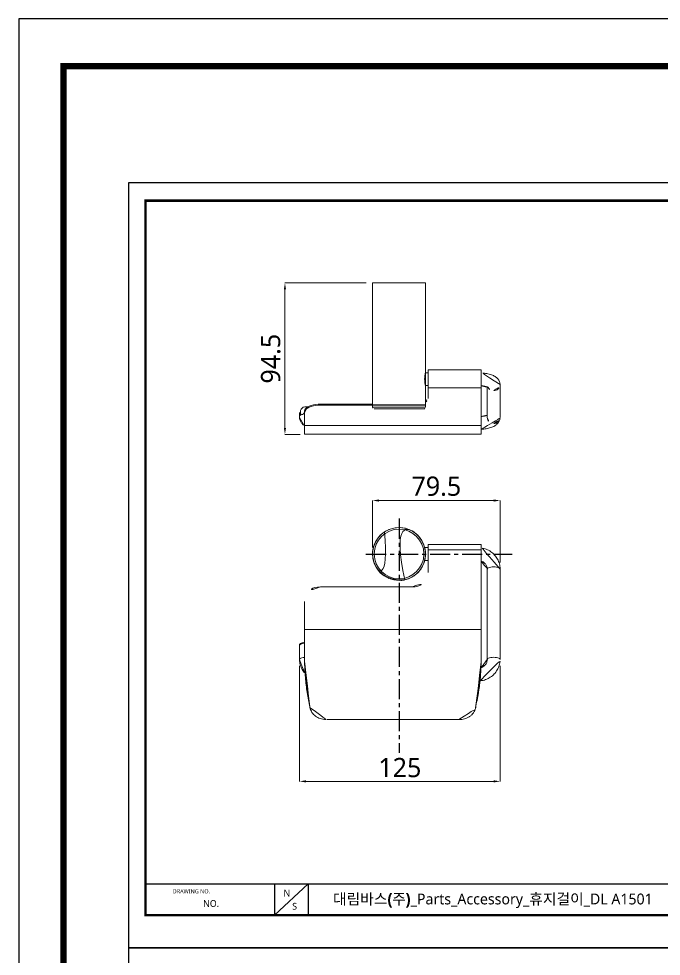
# Model space of a CAD drawing. Extents: x 16296675745 to 16296677481, y -37409619395 to -37409618123.
# Drawn here: x 16296675745 to 16296676145, y -37409618708 to -37409618123 of the extents above; entities that cross this region are included whole.
import ezdxf

# ---------------------------------------------------------------- set-up
doc = ezdxf.new("R2010")
doc.units = 0
doc.header["$LTSCALE"] = 10
doc.header["$MEASUREMENT"] = 0
doc.header["$PDMODE"] = 3
doc.header["$PDSIZE"] = -10
doc.linetypes.add('CENTER', pattern=[2, 1.25, -0.25, 0.25, -0.25])
doc.layers.get('0').update_dxf_attribs({"linetype": 'CONTINUOUS'})
doc.layers.get('DEFPOINTS').update_dxf_attribs({"linetype": 'CONTINUOUS'})
doc.styles.add('Daelim Dimension', font='')
doc.styles.get('Daelim Dimension').set_extended_font_data('NanumGothic')
doc.dimstyles.new('DEFAULT', dxfattribs={"dimscale": 2, "dimtxt": 2, "dimasz": 2, "dimexe": 0, "dimexo": 2, "dimgap": 1, "dimtad": 1, "dimdec": 1, "dimzin": 9, "dimdsep": 46, "dimtxsty": 'Daelim Dimension', "dimcen": 0.5, "dimclrd": 252, "dimclre": 252, "dimclrt": 3, "dimadec": 1, "dimazin": 0, "dimtfac": 1, "dimtdec": 1, "dimtix": 1, "dimtmove": 0, "dimatfit": 3, "dimfxl": 1, "dimtolj": 1, "dimtzin": 1, "dimlwd": 9, "dimlwe": 9, "dimarcsym": 0})

# ---------------------------------------------------------------- blocks, each defined once
blk = doc.blocks.new('*D5')
at = {"color": 5, "lineweight": 9, "transparency": 16777216}
for p, q in [((16296675920.01962, -37409618526.73676), (16296675920.01962, -37409618598.70456)), ((16296676045.01962, -37409618526.73676), (16296676045.01962, -37409618598.70456)), ((16296675924.01962, -37409618598.70456), (16296676041.01962, -37409618598.70456))]:
    blk.add_line(p, q, dxfattribs=at)
at = {"color": 5, "transparency": 16777216}
for points in [[(16296675924.01962, -37409618598.0379), (16296675924.01962, -37409618599.37122), (16296675920.01962, -37409618598.70456)], [(16296676041.01962, -37409618598.0379), (16296676041.01962, -37409618599.37122), (16296676045.01962, -37409618598.70456)]]:
    blk.add_solid(points, dxfattribs=at)
at = {"layer": 'DEFPOINTS', "color": 0, "transparency": 16777216}
for p in [(16296675920.01962, -37409618522.73676), (16296676045.01962, -37409618522.73676), (16296676045.01962, -37409618598.70456)]:
    blk.add_point(p, dxfattribs=at)
at = {"color": 7, "transparency": 16777216, "insert": (16296675982.51962, -37409618590.17237), "char_height": 12, "attachment_point": 5, "style": 'Daelim Dimension'}
blk.add_mtext('\\A1;125', dxfattribs=at)
blk = doc.blocks.new('*D6')
at = {"color": 5, "lineweight": 9, "transparency": 16777216}
for p, q in [((16296675961.519621, -37409618287.941132), (16296675910.926769, -37409618287.941132)), ((16296675910.926769, -37409618378.410973), (16296675910.926769, -37409618291.941132)), ((16296675920.378071, -37409618382.410973), (16296675910.926769, -37409618382.410973))]:
    blk.add_line(p, q, dxfattribs=at)
at = {"color": 5, "transparency": 16777216}
for points in [[(16296675910.260099, -37409618291.941132), (16296675911.593439, -37409618291.941132), (16296675910.926769, -37409618287.941132)], [(16296675910.260099, -37409618378.410973), (16296675911.593439, -37409618378.410973), (16296675910.926769, -37409618382.410973)]]:
    blk.add_solid(points, dxfattribs=at)
at = {"layer": 'DEFPOINTS', "color": 0, "transparency": 16777216}
for p in [(16296675910.926769, -37409618287.941132), (16296675965.519621, -37409618287.941132), (16296675924.378071, -37409618382.410973)]:
    blk.add_point(p, dxfattribs=at)
at = {"color": 7, "transparency": 16777216, "insert": (16296675902.085569, -37409618335.176064), "char_height": 12, "attachment_point": 5, "rotation": 90, "style": 'Daelim Dimension'}
blk.add_mtext('\\A1;94.5', dxfattribs=at)
blk = doc.blocks.new('A$C1A2B1112')
at = {"color": 7, "linetype": 'Continuous', "lineweight": 15}
for p, q in [((80.15, 107.25), (78.01, 107.25)), ((113.15, 109.13), (80.15, 109.13)), ((80.15, 109.13), (80.15, 105.77)), ((80.15, 105.77), (80.15, 91.77)), ((113.15, 105.77), (80.15, 105.77)), ((113.15, 109.13), (113.15, 105.77)), ((113.15, 105.77), (113.15, 56.09)), ((78.01, 99.25), (80.15, 99.25)), ((117, 93.85), (117, 37.47)), ((125, 37.47), (125, 93.85)), ((70.15, 82.74), (13.15, 82.74)), ((63.16, 86.79), (63.2, 86.79)), ((63.16, 86.79), (63.17, 86.79)), ((65.5, 87.12), (65.53, 87.13)), ((65.52, 87.13), (65.53, 87.13)), ((3.15, 73.71), (3.15, 56.09)), ((3.15, 56.09), (3.15, 36.44)), ((113.15, 56.09), (3.15, 56.09)), ((113.15, 56.09), (113.15, 36.44)), ((0, 46.39), (0, 37.47)), ((3.15, 36.07), (3.15, 36.44)), ((113.15, 36.07), (113.15, 36.44)), ((109.12, 5.61), (109.37, 6.14)), ((99.3, 0), (16.99, 0))]:
    blk.add_line(p, q, dxfattribs=at)
at = {"color": 8, "linetype": 'Continuous', "lineweight": 15, "flags": 128}
for points in [[(117, 93.85), (117.06, 94.09), (117.33, 94.39), (117.79, 94.67), (118.43, 94.9), (119.2, 95.07), (120.08, 95.18), (121, 95.22)], [(121, 95.22), (121.92, 95.18), (122.8, 95.07), (123.57, 94.9), (124.21, 94.67), (124.67, 94.39), (124.94, 94.09), (125, 93.85)], [(3.15, 47.73), (3.08, 47.73), (2.2, 47.62), (1.43, 47.44), (0.79, 47.21), (0.33, 46.94), (0.06, 46.63), (0, 46.39)], [(3.15, 38.8), (3.08, 38.8), (2.2, 38.69), (1.43, 38.51), (0.79, 38.28), (0.33, 38.01), (0.06, 37.7), (0, 37.47)], [(117, 37.47), (117.06, 37.7), (117.33, 38.01), (117.79, 38.28), (118.43, 38.51), (119.2, 38.69), (120.08, 38.8), (121, 38.83)], [(121, 38.83), (121.92, 38.8), (122.8, 38.69), (123.57, 38.51), (124.21, 38.28), (124.67, 38.01), (124.94, 37.7), (125, 37.47)]]:
    blk.add_lwpolyline(points, dxfattribs=at)
at = {"color": 7, "linetype": 'Continuous', "lineweight": 15}
for radius in [16.5, 16.49, 15.49]:
    blk.add_circle((62, 103.25), radius, dxfattribs=at)
for centre, radius, start, end in [((62, 103.25), 16.5, 282.36209, 274.03896), ((62, 103.25), 16.5, 123.20053, 274.03896), ((62, 103.25), 16.5, 282.36209, 123.20053), ((70.61, 92.28), 9.55, 267.23687, 356.9405), ((12.69, 73.2), 9.55, 87.23686, 176.94049), ((63.15, 86.99), 0.2, 274.03896, 276.99658), ((65.49, 87.32), 0.2, 279.40448, 282.36209)]:
    blk.add_arc(centre, radius, start, end, dxfattribs=at)
for centre, start_param, end_param in [((87.5, 23.71), 3.418871, 3.427846), ((28.8, 23.71), 5.996932, 6.005907)]:
    blk.add_ellipse(centre, major_axis=(84.35, 0), ratio=0.68479, start_param=start_param, end_param=end_param, dxfattribs=at)
for points, knots in [([(125, 93.85), (124.99, 94.18), (124.97, 95.02), (124.78, 96.38), (124.38, 97.89), (123.8, 99.35), (123.05, 100.73), (122.14, 102.02), (121.07, 103.2), (119.87, 104.25), (118.55, 105.17), (117.13, 105.93), (115.62, 106.52), (114.28, 106.91), (113.45, 107.02), (113.15, 107.06)], [0, 0, 0, 0, 0.051609, 0.133134, 0.214661, 0.296217, 0.377856, 0.459621, 0.541546, 0.623651, 0.705945, 0.788424, 0.871077, 0.953885, 1, 1, 1, 1]), ([(113.15, 98.87), (113.25, 98.84), (113.68, 98.71), (114.37, 98.33), (115.18, 97.75), (115.86, 97.05), (116.4, 96.26), (116.78, 95.4), (116.97, 94.58), (116.99, 94.06), (117, 93.85)], [0, 0, 0, 0, 0.04356, 0.182235, 0.321734, 0.462591, 0.605401, 0.750733, 0.898915, 1, 1, 1, 1]), ([(63.2, 86.79), (63.2, 86.79), (63.25, 86.8), (63.4, 86.81), (63.7, 86.84), (64.09, 86.89), (64.5, 86.94), (64.89, 87.01), (65.22, 87.07), (65.41, 87.11), (65.48, 87.12), (65.5, 87.12)], [0, 0, 0, 0, 0.01811, 0.149262, 0.281195, 0.413744, 0.546196, 0.678523, 0.810523, 0.942229, 1, 1, 1, 1]), ([(3.15, 48.05), (3, 48.04), (2.58, 48.01), (1.94, 47.89), (1.24, 47.69), (0.69, 47.43), (0.3, 47.13), (0.04, 46.78), (0.02, 46.51), (0.01, 46.39)], [0, 0, 0, 0, 0.08415, 0.251463, 0.420916, 0.594874, 0.755077, 0.886564, 1, 1, 1, 1]), ([(0, 37.47), (0.01, 37.14), (0.03, 36.29), (0.22, 34.93), (0.62, 33.42), (1.2, 31.97), (1.95, 30.59), (2.7, 29.49), (3.25, 28.91), (3.44, 28.71)], [0, 0, 0, 0, 0.102825, 0.265256, 0.427688, 0.59018, 0.752837, 0.915745, 1, 1, 1, 1]), ([(3.15, 36.44), (3.17, 34.96), (3.2, 32.02), (3.5, 27.55), (3.95, 23.08), (4.61, 18.16), (5.49, 12.87), (6.22, 9.23), (6.58, 7.4)], [0, 0, 0, 0, 0.146668, 0.293346, 0.444706, 0.596078, 0.79685, 1, 1, 1, 1]), ([(6.37, 7.9), (6.09, 9.36), (5.52, 12.29), (4.75, 16.86), (4.09, 21.51), (3.58, 26.26), (3.22, 31.13), (3.17, 34.42), (3.15, 36.07)], [0, 0, 0, 0, 0.1674772, 0.3362533, 0.4992312, 0.6621945, 0.8311064, 1, 1, 1, 1]), ([(109.71, 7.4), (110.01, 8.9), (110.62, 11.93), (111.44, 16.65), (112.14, 21.44), (112.69, 26.33), (113.07, 31.35), (113.12, 34.74), (113.15, 36.44)], [0, 0, 0, 0, 0.167809, 0.336964, 0.499664, 0.662348, 0.831184, 1, 1, 1, 1]), ([(113.15, 36.07), (113.13, 34.61), (113.09, 31.7), (112.8, 27.29), (112.36, 22.88), (111.73, 18.11), (110.92, 13.06), (110.26, 9.62), (109.92, 7.9)], [0, 0, 0, 0, 0.149428, 0.298867, 0.45306, 0.607265, 0.802574, 1, 1, 1, 1]), ([(112.47, 24.16), (112.85, 24.2), (113.78, 24.3), (115.21, 24.66), (116.75, 25.22), (118.21, 25.94), (119.57, 26.83), (120.81, 27.86), (121.91, 29.02), (122.87, 30.3), (123.66, 31.68), (124.28, 33.13), (124.72, 34.64), (124.96, 36.09), (124.99, 37.04), (125, 37.47)], [0, 0, 0, 0, 0.0568957, 0.137268, 0.2176304, 0.2979489, 0.3781871, 0.4583094, 0.5382831, 0.6180808, 0.6976851, 0.7770899, 0.8563038, 0.9353499, 1, 1, 1, 1]), ([(117, 37.47), (117, 37.34), (116.99, 36.9), (116.85, 36.15), (116.5, 35.24), (115.97, 34.4), (115.29, 33.65), (114.47, 33.04), (113.72, 32.62), (113.23, 32.47), (113.07, 32.42)], [0, 0, 0, 0, 0.05853, 0.209118, 0.358913, 0.50638, 0.651046, 0.793139, 0.933188, 1, 1, 1, 1]), ([(6.93, 6.15), (6.75, 6.59), (6.52, 7.16), (6.4, 7.76), (6.37, 7.9)], [0, 0, 0, 0, 0.778444, 1, 1, 1, 1]), ([(6.58, 7.4), (6.71, 6.89), (6.98, 5.88), (7.72, 4.49), (8.7, 3.24), (9.91, 2.17), (11.32, 1.29), (12.89, 0.62), (14.59, 0.18), (15.97, 0.02), (16.78, 0), (16.99, 0)], [0, 0, 0, 0, 0.118887, 0.237778, 0.356636, 0.4755, 0.59494, 0.714388, 0.835179, 0.955981, 1, 1, 1, 1]), ([(6.92, 6.14), (6.98, 6), (7.06, 5.82), (7.15, 5.64), (7.16, 5.6)], [0, 0, 0, 0, 0.797993, 1, 1, 1, 1]), ([(99.3, 0), (99.9, 0.02), (101.1, 0.07), (102.86, 0.45), (104.51, 1.06), (106.01, 1.9), (107.31, 2.95), (108.4, 4.22), (109.26, 5.71), (109.56, 6.83), (109.71, 7.4)], [0, 0, 0, 0, 0.122994, 0.245978, 0.369061, 0.492133, 0.613384, 0.734629, 0.867317, 1, 1, 1, 1]), ([(109.92, 7.9), (109.81, 7.38), (109.68, 6.77), (109.4, 6.23), (109.35, 6.15)], [0, 0, 0, 0, 0.851049, 1, 1, 1, 1])]:
    blk.add_open_spline(points, degree=3, knots=knots, dxfattribs=at)
blk = doc.blocks.new('A$C7EB81B8C')
at = {"color": 7, "linetype": 'Continuous', "lineweight": 15}
for p, q in [((45.5, 94.32), (45.5, 18.32)), ((45.5, 94.32), (78.5, 94.32)), ((78.5, 38.47), (78.5, 94.32)), ((80.15, 38.32), (78.46, 38.32)), ((78.5, 38.47), (78.5, 38.47)), ((113.15, 40.2), (80.15, 40.2)), ((80.15, 40.2), (80.15, 29.01)), ((113.15, 40.2), (113.15, 29.01)), ((78.46, 30.32), (80.15, 30.32)), ((78.5, 18.32), (78.5, 30.17)), ((117, 29.45), (117, 10.38)), ((125, 10.38), (125, 30.9)), ((113.15, 29.01), (80.15, 29.01)), ((80.15, 29.01), (80.15, 22.35)), ((113.15, 29.01), (113.15, 5.4)), ((13.15, 18.78), (13.15, 18.06)), ((13.15, 18.78), (45.5, 18.78)), ((45.5, 18.06), (13.15, 18.06)), ((45.5, 18.32), (78.5, 18.32)), ((45.5, 18.12), (45.51, 16.81)), ((78.49, 16.81), (78.5, 18.12)), ((0, 13.63), (0, 10.38)), ((3.15, 13.77), (3.15, 14.49)), ((3.15, 13.77), (3.15, 5.4)), ((77.49, 15.82), (46.51, 15.82)), ((113.15, 5.4), (3.15, 5.4)), ((3.15, 5.4), (3.15, 0.17)), ((3.15, 0.17), (3.24, 0)), ((113.04, 0.03), (113.15, 0.17)), ((113.15, 5.4), (113.15, 0.17)), ((3.15, 0), (113.04, 0))]:
    blk.add_line(p, q, dxfattribs=at)
at = {"color": 8, "linetype": 'Continuous', "lineweight": 15}
for p, q in [((78.5, 18.12), (45.5, 18.12)), ((45.51, 16.81), (75.8, 16.81)), ((75.8, 16.81), (78.49, 16.81))]:
    blk.add_line(p, q, dxfattribs=at)
at = {"color": 7, "linetype": 'Continuous', "lineweight": 15, "flags": 128}
for points in [[(3.15, 14.49), (3.27, 15.16), (3.64, 15.82), (4.24, 16.44), (5.06, 17.02), (6.07, 17.53), (7.27, 17.97), (8.61, 18.32), (10.06, 18.57), (11.58, 18.73), (13.15, 18.78)], [(13.15, 18.06), (11.58, 18.01), (10.06, 17.85), (8.61, 17.59), (7.27, 17.24), (6.07, 16.81), (5.06, 16.29), (4.24, 15.72), (3.64, 15.1), (3.27, 14.44), (3.15, 13.77)]]:
    blk.add_lwpolyline(points, dxfattribs=at)
at = {"color": 8, "linetype": 'Continuous', "lineweight": 15}
for centre, radius, start, end in [((120.95, 31.17), 4.03, 208.36217, 270.72955), ((121.14, 31), 3.86, 267.93186, 358.57977), ((3.88, 13.84), 3.31, 70.86522, 257.17034), ((3.82, 10.46), 3.82, 181.28064, 259.89184), ((120.9, 10.52), 3.9, 182.03928, 271.52236), ((121.14, 10.48), 3.86, 267.93364, 358.50471)]:
    blk.add_arc(centre, radius, start, end, dxfattribs=at)
at = {"color": 7, "linetype": 'Continuous', "lineweight": 15}
for centre, radius, start, end in [((45.7, 18.12), 0.2, 90, 180.5), ((78.3, 18.12), 0.2, 359.5, 90), ((77.08, 23.46), 3.09, 297.39612, 352.79738), ((77.08, 22.74), 3.09, 297.39612, 352.79738), ((3.82, 13.71), 3.82, 181.28064, 259.89184), ((46.51, 16.82), 1, 180.5, 270), ((77.49, 16.82), 1, 270, 359.5)]:
    blk.add_arc(centre, radius, start, end, dxfattribs=at)
for points, knots in [([(78.5, 30.17), (78.5, 30.18), (78.49, 30.2), (78.45, 30.38), (78.38, 30.65), (78.3, 31.03), (78.22, 31.5), (78.13, 32.05), (78.05, 32.67), (78, 33.34), (77.97, 34.04), (77.97, 34.73), (78, 35.41), (78.06, 36.05), (78.14, 36.64), (78.22, 37.18), (78.31, 37.65), (78.39, 38.02), (78.46, 38.29), (78.49, 38.45), (78.5, 38.46), (78.5, 38.47)], [0, 0, 0, 0, 0.051748, 0.105026, 0.156766, 0.209955, 0.262681, 0.316888, 0.370385, 0.425492, 0.477924, 0.531953, 0.583162, 0.63583, 0.687585, 0.74076, 0.793952, 0.848674, 0.901969, 0.956891, 1, 1, 1, 1]), ([(125, 30.9), (124.98, 31.21), (124.95, 31.85), (124.68, 32.76), (124.28, 33.61), (123.74, 34.37), (123.08, 35.06), (122.29, 35.7), (121.33, 36.28), (120.19, 36.82), (118.88, 37.28), (117.45, 37.66), (115.97, 37.94), (114.54, 38.14), (113.58, 38.21), (113.15, 38.25)], [0, 0, 0, 0, 0.061297, 0.124058, 0.186217, 0.249486, 0.315865, 0.387857, 0.468273, 0.558416, 0.654213, 0.747806, 0.838332, 0.926616, 1, 1, 1, 1]), ([(113.15, 30.22), (113.41, 30.2), (114.05, 30.14), (114.97, 29.99), (115.88, 29.8), (116.64, 29.59), (117.19, 29.39), (117.53, 29.23), (117.69, 29.13), (117.68, 29.13), (117.68, 29.13)], [0, 0, 0, 0, 0.1091716, 0.2645673, 0.4165603, 0.5637328, 0.704595, 0.8228602, 0.9339159, 1, 1, 1, 1]), ([(117, 11.83), (117, 11.82), (116.85, 11.76), (116.42, 11.62), (115.69, 11.43), (114.79, 11.25), (113.93, 11.12), (113.36, 11.08), (113.15, 11.06)], [0, 0, 0, 0, 0.0041, 0.202799, 0.41435, 0.636659, 0.867228, 1, 1, 1, 1]), ([(0, 10.38), (0.02, 10.07), (0.05, 9.43), (0.32, 8.52), (0.72, 7.67), (1.26, 6.91), (1.92, 6.22), (2.55, 5.69), (2.99, 5.43), (3.15, 5.34)], [0, 0, 0, 0, 0.1437785, 0.2909934, 0.4367926, 0.5851974, 0.7408989, 0.9097646, 1, 1, 1, 1]), ([(113.15, 3.03), (113.22, 3.04), (113.8, 3.06), (114.88, 3.18), (116.36, 3.4), (117.79, 3.7), (119.16, 4.09), (120.48, 4.58), (121.65, 5.16), (122.63, 5.83), (123.41, 6.53), (124.04, 7.3), (124.52, 8.13), (124.85, 9.02), (124.98, 9.78), (125, 10.24), (125, 10.38)], [0, 0, 0, 0, 0.011933, 0.098199, 0.185323, 0.273935, 0.364922, 0.459563, 0.559413, 0.642874, 0.716737, 0.784522, 0.848712, 0.910906, 0.972176, 1, 1, 1, 1])]:
    blk.add_open_spline(points, degree=3, knots=knots, dxfattribs=at)
blk = doc.blocks.new('*D4')
at = {"color": 5, "lineweight": 9, "transparency": 16777216}
for p, q in [((16296675965.51962, -37409618452.95828), (16296675965.51962, -37409618423.60417)), ((16296676041.01962, -37409618423.60417), (16296675969.51962, -37409618423.60417)), ((16296676045.01962, -37409618462.35521), (16296676045.01962, -37409618423.60417))]:
    blk.add_line(p, q, dxfattribs=at)
at = {"color": 5, "transparency": 16777216}
for points in [[(16296675969.51962, -37409618422.93751), (16296675969.51962, -37409618424.27084), (16296675965.51962, -37409618423.60417)], [(16296676041.01962, -37409618422.93751), (16296676041.01962, -37409618424.27084), (16296676045.01962, -37409618423.60417)]]:
    blk.add_solid(points, dxfattribs=at)
at = {"layer": 'DEFPOINTS', "color": 0, "transparency": 16777216}
for p in [(16296675965.51962, -37409618423.60417), (16296675965.51962, -37409618456.95828), (16296676045.01962, -37409618466.35521)]:
    blk.add_point(p, dxfattribs=at)
at = {"color": 7, "transparency": 16777216, "insert": (16296676005.26962, -37409618414.76297), "char_height": 12, "attachment_point": 5, "style": 'Daelim Dimension'}
blk.add_mtext('\\A1;79.5', dxfattribs=at)

msp = doc.modelspace()

# ---------------------------------------------------------------- linework, layer by layer
at = {"color": 1, "linetype": 'CENTER'}
for p, q in [((16296675982.019621, -37409618434.903183), (16296675982.019621, -37409618580.855972)), ((16296675961.41424, -37409618456.958282), (16296676052.59206, -37409618456.958282))]:
    msp.add_line(p, q, dxfattribs=at)
at = {"color": 5}
msp.add_line((16296675823.98683, -37409618662.614609), (16296676348.17411, -37409618662.614609), dxfattribs=at)
at = {"color": 5, "ltscale": 40}
for p, q in [((16296675904.337521, -37409618662.614609), (16296675904.337521, -37409618682.230949)), ((16296675904.337521, -37409618662.614609), (16296675904.337521, -37409618682.230949)), ((16296675925.331869, -37409618662.614609), (16296675904.337521, -37409618682.230949)), ((16296675925.331869, -37409618662.614609), (16296675904.337521, -37409618682.230949)), ((16296675925.331869, -37409618662.614609), (16296675925.331869, -37409618682.230949)), ((16296675925.331869, -37409618662.614609), (16296675925.331869, -37409618682.230949))]:
    msp.add_line(p, q, dxfattribs=at)
at = {"ltscale": 0.5}
for points in [[(16296675745.032089, -37409619395.241547), (16296677481.032089, -37409619395.241547), (16296677481.032089, -37409618123.241547), (16296675745.032089, -37409618123.241547)], [(16296675813.518641, -37409618702.581497), (16296676464.518641, -37409618702.581497), (16296676464.518641, -37409618225.581497), (16296675813.518641, -37409618225.581497)], [(16296675813.518641, -37409619179.581497), (16296676464.518641, -37409619179.581497), (16296676464.518641, -37409618702.581497), (16296675813.518641, -37409618702.581497)]]:
    msp.add_lwpolyline(points, close=True, dxfattribs=at)
at = {"color": 5, "linetype": 'ByBlock', "lineweight": 200}
for points, const_width in [([(16296675772.947269, -37409619340.775627), (16296677452.947269, -37409619340.775627), (16296677452.947269, -37409618152.775627), (16296675772.947269, -37409618152.775627)], 4), ([(16296675823.98683, -37409618682.156776), (16296676453.98683, -37409618682.156776), (16296676453.98683, -37409618236.656776), (16296675823.98683, -37409618236.656776)], 1.5)]:
    msp.add_lwpolyline(points, close=True, dxfattribs=dict(at, const_width=const_width))

# ---------------------------------------------------------------- block references
for name, p in [('A$C7EB81B8C', (16296675920.019621, -37409618382.261818)), ('A$C1A2B1112', (16296675920.019621, -37409618560.203491))]:
    msp.add_blockref(name, p)

# ---------------------------------------------------------------- texts
at = {"color": 5, "ltscale": 40, "style": 'Daelim Dimension'}
msp.add_text('DRAWING NO.', height=2.56901127, dxfattribs=at).set_placement((16296675840.95973, -37409618668.549294))
at = {"attachment_point": 1, "style": 'Daelim Dimension'}
for s, insert, char_height, width in [('N', (16296675910.04771, -37409618666.29232), 4.204124, 5.86731056), ('NO.', (16296675859.93012, -37409618672.751053), 4.2041236, 26.37394471), ('S', (16296675915.45385, -37409618674.469841), 4.204124, 5.86731056)]:
    msp.add_mtext(s, dxfattribs=dict(at, insert=insert, char_height=char_height, width=width))
at = {"color": 2, "insert": (16296675940.859091, -37409618668.660728), "char_height": 6.75662715, "width": 260.66283526, "attachment_point": 1, "style": 'Daelim Dimension'}
msp.add_mtext('{\\fPretendard Variable SemiBold|b0|i0|c129|p2;대림바스(주)}_Parts_Accessory_{\\fGulim|b0|i0|c129|p50;휴지걸이}_DL A1501', dxfattribs=at)

# ---------------------------------------------------------------- dimensions: what is measured, and where the dimension line sits
dim = msp.add_linear_dim(base=(16296675910.926769, -37409618287.941132), p1=(16296675924.378071, -37409618382.410973), p2=(16296675965.519621, -37409618287.941132), angle=90, dimstyle='DEFAULT', override={"dimtxt": 6, "dimclrd": 5, "dimclre": 5, "dimclrt": 7})
dim.commit()
dim.dimension.update_dxf_attribs({"geometry": '*D6', "text_midpoint": (16296675902.085569, -37409618335.176064)})
for base, p1, p2, picture, middle in [((16296675965.519621, -37409618423.604172), (16296676045.019621, -37409618466.355209), (16296675965.519621, -37409618456.958282), '*D4', (16296676005.269621, -37409618414.76297)), ((16296676045.019621, -37409618598.704559), (16296675920.019621, -37409618522.736763), (16296676045.019621, -37409618522.736763), '*D5', (16296675982.519621, -37409618590.172371))]:
    dim = msp.add_linear_dim(base=base, p1=p1, p2=p2, dimstyle='DEFAULT', override={"dimtxt": 6, "dimclrd": 5, "dimclre": 5, "dimclrt": 7})
    dim.commit()
    dim.dimension.update_dxf_attribs({"geometry": picture, "text_midpoint": middle})

doc.saveas('drawing.dxf')
